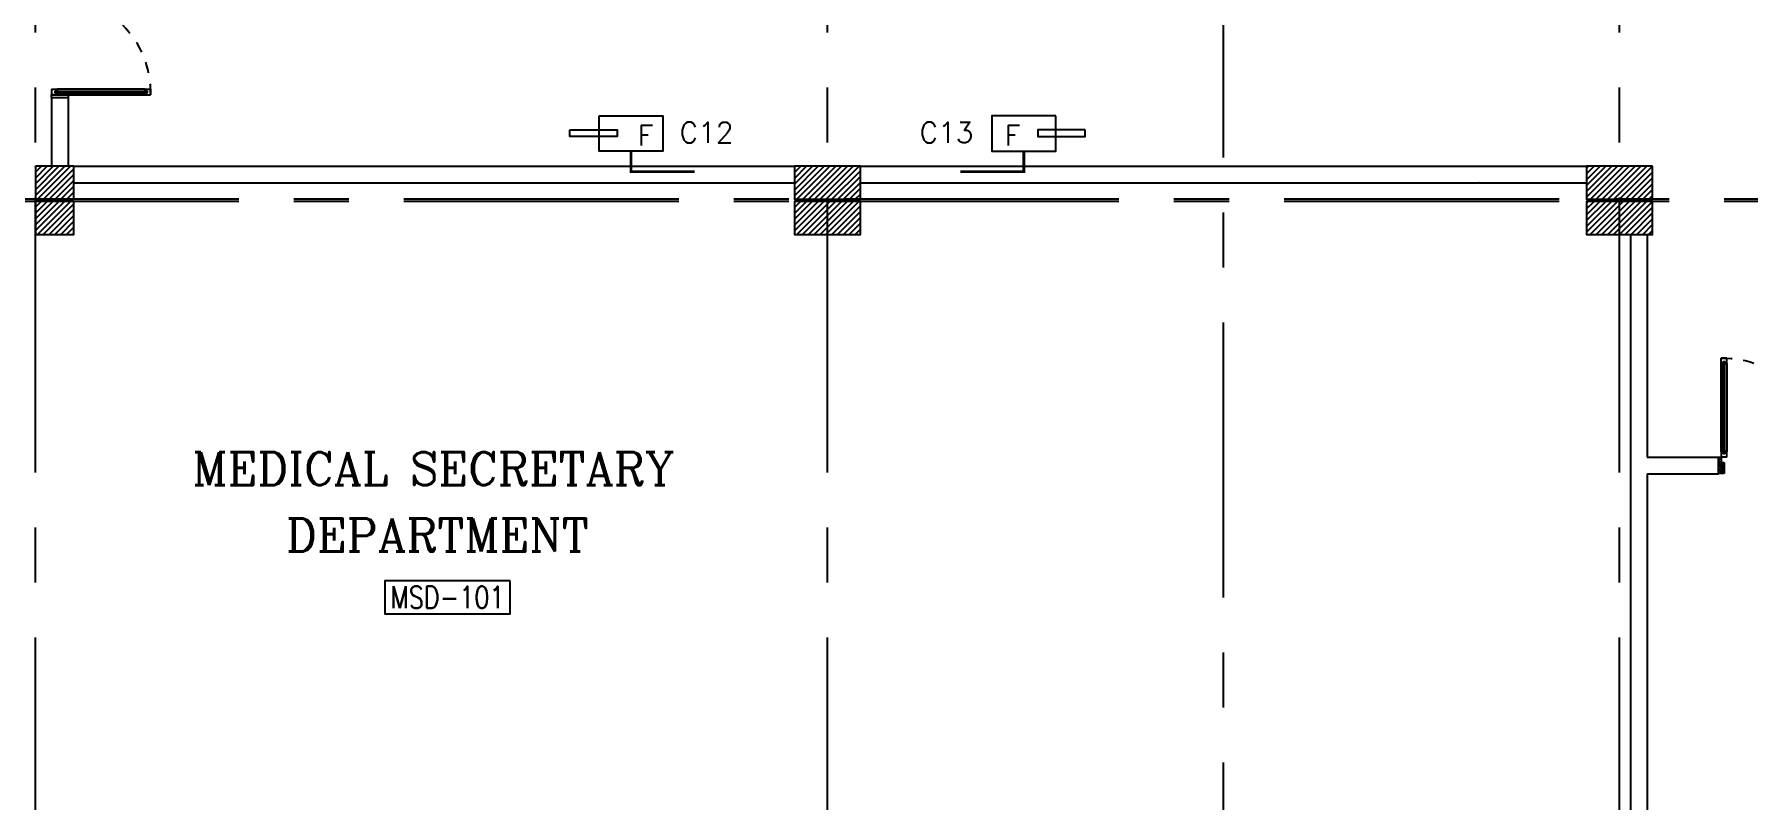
# Model space of a CAD drawing. Extents: x 276011.4 to 276105.3, y 57291.9 to 57371.4.
# Drawn here: x 276062.41 to 276077.99, y 57320.91 to 57327.88 of the extents above; entities that cross this region are included whole.
import ezdxf
from ezdxf.enums import TextEntityAlignment as Align

# ---------------------------------------------------------------- set-up
doc = ezdxf.new("R2010")
doc.units = 0
doc.header["$MEASUREMENT"] = 0
doc.linetypes.add('CENTERX2', pattern=[4, 2.5, -0.5, 0.5, -0.5])
doc.linetypes.add('HIDDEN', pattern=[0.375, 0.25, -0.125])
for name, color, linetype in [('AXES', 11, 'CENTERX2'), ('COL', 11, 'CONTINUOUS'), ('DOOR', 11, 'CONTINUOUS'), ('E-CCTV', 4, 'CONTINUOUS'), ('HAT', 11, 'CONTINUOUS'), ('RM-BOX', 11, 'CONTINUOUS'), ('RM-NAME', 11, 'CONTINUOUS'), ('RM-NO', 11, 'CONTINUOUS'), ('WALL', 11, 'CONTINUOUS')]:
    doc.layers.add(name, color=color, linetype=linetype)
doc.styles.add('ROMANC', font='romanc', dxfattribs={"height": 0.1})
doc.styles.add('ROMANS', font='ROMANS.shx', dxfattribs={"width": 0.6})

# ---------------------------------------------------------------- blocks, each defined once
blk = doc.blocks.new('RM1')
at = {"layer": 'RM-BOX'}
blk.add_lwpolyline([(570, -200), (-570, -200), (-570, -500), (570, -500)], close=True, dxfattribs=at)
at = {"layer": 'RM-NAME', "style": 'ROMANS'}
for tag, p in [('ROOMNAME1', (0, 324)), ('ROOMNAME2', (0, 0))]:
    blk.add_attdef(tag, text='', height=200, dxfattribs=at).set_placement(p, align=Align.MIDDLE)
at = {"layer": 'RM-NO', "style": 'ROMANS', "width": 0.8}
blk.add_attdef('ROOMNO', text='', height=200, dxfattribs=at).set_placement((0, -350), align=Align.MIDDLE)
blk = doc.blocks.new('C7')
at = {"layer": 'HAT'}
h = blk.add_hatch(dxfattribs=at)
h.set_pattern_fill('ANSI31', color=256, scale=300, style=0)
h.set_pattern_definition([(45, (-248876.182, -51411.005), (-26.5165043, 26.5165043), [])])
h.paths.add_polyline_path([(350, 300), (250, 300), (0, 300), (0, 0), (350, 0)])
at = {"layer": 'COL'}
blk.add_lwpolyline([(0, 300), (0, 0), (350, 0), (350, 300)], close=True, dxfattribs=at)
blk = doc.blocks.new('C5')
at = {"layer": 'HAT', "linetype": 'ByBlock'}
h = blk.add_hatch(dxfattribs=at)
h.set_pattern_fill('ANSI31', color=256, scale=300, style=0)
h.set_pattern_definition([(45, (-223356.182, -51411.005), (-26.516504, 26.516504), [])])
h.paths.add_polyline_path([(300, 300), (0, 300), (0, 0), (300, 0)])
h.paths.add_polyline_path([(600, 300), (300, 300), (300, 0), (600, 0)])
at = {"layer": 'COL'}
blk.add_lwpolyline([(600, 300), (0, 300), (0, 0), (600, 0)], close=True, dxfattribs=at)
blk = doc.blocks.new('A$C272A55A0')
at = {"layer": 'DOOR', "color": 0, "linetype": 'ByBlock'}
for p, q in [((0, 900), (0, 1050)), ((50, 1050), (0, 1050)), ((25, 950), (50, 950)), ((25, 900), (25, 950)), ((50, 950), (50, 1050)), ((1750, 950), (1750, 1050)), ((1750, 1050), (1800, 1050)), ((1775, 950), (1750, 950)), ((1775, 900), (1775, 950)), ((1800, 1050), (1800, 900)), ((0, 900), (25, 900)), ((75, 900), (25, 900)), ((25, 850), (25, 900)), ((42, 850), (25, 850)), ((58, 870), (42, 870)), ((42, 870), (42, 850)), ((58, 850), (58, 870)), ((75, 850), (58, 850)), ((75, 900), (75, 850)), ((1725, 900), (1775, 900)), ((1725, 900), (1725, 850)), ((1725, 850), (1742, 850)), ((1742, 870), (1758, 870)), ((1742, 850), (1742, 870)), ((1758, 870), (1758, 850)), ((1758, 850), (1775, 850)), ((1800, 900), (1775, 900)), ((1775, 850), (1775, 900)), ((1718, 160), (1709, 160)), ((1709, 95), (1709, 160)), ((1725, 173), (1718, 173)), ((1718, 173), (1718, 83)), ((1718, 95), (1718, 160)), ((1775, 173), (1782, 173)), ((1782, 173), (1782, 83)), ((1782, 160), (1791, 160)), ((1782, 95), (1782, 160)), ((1791, 95), (1791, 160)), ((25, 50), (42, 50)), ((25, 50), (25, 0)), ((25, 0), (75, 0)), ((75, 0), (25, 0)), ((42, 50), (42, 30)), ((42, 30), (58, 30)), ((58, 50), (75, 50)), ((58, 50), (58, 30)), ((75, 50), (75, 0)), ((1718, 95), (1709, 95)), ((1725, 83), (1718, 83)), ((1742, 50), (1725, 50)), ((1725, 50), (1725, 0)), ((1775, 0), (1725, 0)), ((1725, 0), (1775, 0)), ((1742, 50), (1742, 30)), ((1758, 30), (1742, 30)), ((1775, 50), (1758, 50)), ((1758, 50), (1758, 30)), ((1775, 83), (1782, 83)), ((1775, 50), (1775, 0)), ((1782, 95), (1791, 95))]:
    blk.add_line(p, q, dxfattribs=at)
at = {"layer": 'DOOR', "color": 9, "linetype": 'ByBlock'}
for p, q in [((50, 1050), (0, 1010)), ((50, 1050), (0, 937)), ((50, 1050), (37, 950)), ((1750, 1050), (1800, 1010)), ((1750, 1050), (1800, 937)), ((1750, 1050), (1763, 950))]:
    blk.add_line(p, q, dxfattribs=at)
at = {"layer": 'DOOR', "linetype": 'ByBlock'}
for p, q in [((25, 850), (25, 50)), ((42, 850), (42, 50)), ((58, 850), (58, 50)), ((75, 50), (75, 850)), ((1725, 50), (1725, 850)), ((1742, 850), (1742, 50)), ((1758, 850), (1758, 50)), ((1775, 850), (1775, 50))]:
    blk.add_line(p, q, dxfattribs=at)
at = {"layer": 'DOOR', "color": 0, "linetype": 'ByBlock'}
for centre in [(1676, 128), (1824, 128)]:
    blk.add_circle(centre, 32.4, dxfattribs=at)
at = {"layer": 'DOOR', "color": 9, "linetype": 'ByBlock'}
for centre, radius, start, end in [((50, 1050), 54.4, 203.2074, 270), ((50, 1050), 74.4, 227.7764, 270), ((50, 1050), 94.4, 238.0182, 270), ((50, 1050), 114, 244.0838, 257.3774), ((50, 1050), 34.4, 180, 270), ((50, 1050), 14.4, 180, 270), ((1750, 1050), 14.4, 270, 0), ((1750, 1050), 34.4, 270, 0), ((1750, 1050), 54.4, 270, 336.7926), ((1750, 1050), 74.4, 270, 312.2236), ((1750, 1050), 94.4, 270, 301.9818), ((1750, 1050), 114, 282.6226, 295.9162), ((50, 1050), 134, 248.1598, 259.28), ((50, 1050), 154, 251.1053, 256.2858), ((1750, 1050), 134, 280.72, 291.8402), ((1750, 1050), 154, 283.7142, 288.8947)]:
    blk.add_arc(centre, radius, start, end, dxfattribs=at)
at = {"layer": 'DOOR', "linetype": 'HIDDEN', "ltscale": 0.5}
for centre, start, end in [((50, 851), 268.3174, 3.2965), ((1750, 851), 176.7035, 271.6826)]:
    blk.add_arc(centre, 851, start, end, dxfattribs=at)
at = {"layer": 'WALL', "linetype": 'ByBlock'}
blk.add_line((1800, 900), (1800, 1050), dxfattribs=at)
blk = doc.blocks.new('fe-door')
at = {"layer": 'DOOR', "color": 0, "linetype": 'ByBlock'}
for p, q in [((-900, 1775), (-900, 1725)), ((-900, 1725), (-900, 1775)), ((-850, 1775), (-900, 1775)), ((-850, 1725), (-900, 1725)), ((-870, 1758), (-870, 1742)), ((-850, 1758), (-870, 1758)), ((-850, 1742), (-870, 1742)), ((-850, 1775), (-850, 1758)), ((-850, 1742), (-850, 1725)), ((-818, 1775), (-818, 1782)), ((-728, 1782), (-818, 1782)), ((-818, 1725), (-818, 1718)), ((-728, 1718), (-818, 1718)), ((-805, 1782), (-805, 1791)), ((-805, 1791), (-740, 1791)), ((-805, 1782), (-740, 1782)), ((-805, 1718), (-805, 1709)), ((-805, 1718), (-740, 1718)), ((-740, 1782), (-740, 1791)), ((-740, 1718), (-740, 1709)), ((-728, 1775), (-728, 1782)), ((-728, 1725), (-728, 1718)), ((-50, 1758), (-50, 1775)), ((-50, 1775), (0, 1775)), ((-30, 1758), (-50, 1758)), ((-50, 1725), (-50, 1742)), ((-50, 1742), (-30, 1742)), ((0, 1725), (-50, 1725)), ((-30, 1742), (-30, 1758)), ((150, 1800), (0, 1800)), ((0, 1800), (0, 1775)), ((0, 1725), (0, 1775)), ((0, 1775), (150, 1775)), ((150, 1775), (150, 1800)), ((-805, 1709), (-740, 1709)), ((0, 75), (0, 25)), ((0, 75), (50, 75)), ((0, 0), (0, 25)), ((0, 25), (50, 25)), ((150, 25), (0, 25)), ((0, 0), (150, 0)), ((30, 58), (30, 42)), ((50, 58), (30, 58)), ((30, 42), (50, 42)), ((50, 75), (50, 58)), ((50, 42), (50, 25)), ((150, 25), (150, 0)), ((850, 58), (850, 75)), ((850, 75), (900, 75)), ((850, 58), (870, 58)), ((850, 25), (850, 42)), ((850, 42), (870, 42)), ((850, 25), (900, 25)), ((870, 42), (870, 58)), ((900, 25), (900, 75)), ((900, 75), (900, 25))]:
    blk.add_line(p, q, dxfattribs=at)
at = {"layer": 'DOOR', "linetype": 'ByBlock'}
for p, q in [((-50, 1775), (-850, 1775)), ((-50, 1758), (-850, 1758)), ((-50, 1742), (-850, 1742)), ((-850, 1725), (-50, 1725)), ((850, 75), (50, 75)), ((50, 58), (850, 58)), ((50, 42), (850, 42)), ((50, 25), (850, 25))]:
    blk.add_line(p, q, dxfattribs=at)
at = {"layer": 'DOOR', "color": 0, "linetype": 'ByBlock'}
for centre in [(-773, 1824), (-773, 1676)]:
    blk.add_circle(centre, 32.4, dxfattribs=at)
at = {"layer": 'DOOR', "linetype": 'HIDDEN', "ltscale": 0.5}
for centre, start, end in [((-49, 1750), 178.3174, 273.2965), ((49, 50), 358.3174, 93.2965)]:
    blk.add_arc(centre, 851, start, end, dxfattribs=at)
at = {"layer": 'WALL'}
for p, q in [((0, 1800), (150, 1800)), ((0, 0), (150, 0))]:
    blk.add_line(p, q, dxfattribs=at)
at = {"layer": 'WALL', "linetype": 'ByBlock'}
blk.add_line((0, 1800), (150, 1800), dxfattribs=at)

msp = doc.modelspace()

# ---------------------------------------------------------------- linework, layer by layer
at = {"layer": 'AXES'}
for p, q in [((276069.6155, 57291.8986), (276069.6155, 57370.7113)), ((276076.8155, 57291.8986), (276076.8155, 57370.7113)), ((276062.4155, 57291.8986), (276062.4155, 57370.3613)), ((276073.2155, 57298.7629), (276073.2155, 57357.5829)), ((276104.2655, 57326.3829), (276041.9755, 57326.3829)), ((276104.2655, 57326.3629), (276041.9755, 57326.3629))]:
    msp.add_line(p, q, dxfattribs=at)
at = {"layer": 'E-CCTV', "color": 4, "const_width": 0.025}
for points in [[(276067.8304, 57326.8194), (276067.8304, 57326.6329), (276068.4088, 57326.6329)], [(276071.4006, 57326.8194), (276071.4006, 57326.6329), (276070.8222, 57326.6329)]]:
    msp.add_lwpolyline(points, dxfattribs=at)
at = {"layer": 'E-CCTV', "color": 4, "linetype": 'Continuous'}
for points in [[(276067.5409, 57327.1414), (276068.1199, 57327.1414), (276068.1199, 57326.8194), (276067.5409, 57326.8194)], [(276071.69, 57327.1414), (276071.1111, 57327.1414), (276071.1111, 57326.8194), (276071.69, 57326.8194)], [(276067.2731, 57327.0146), (276067.703, 57327.0146), (276067.703, 57326.9542), (276067.2731, 57326.9542)], [(276071.9579, 57327.0146), (276071.528, 57327.0146), (276071.528, 57326.9542), (276071.9579, 57326.9542)]]:
    msp.add_3dface(points, dxfattribs=at)
at = {"layer": 'WALL'}
for p, q in [((276062.5635, 57327.3079), (276062.7135, 57327.3079)), ((276062.5635, 57327.3079), (276062.5635, 57326.6829)), ((276062.7135, 57327.3079), (276062.7135, 57326.6829)), ((276062.7655, 57326.6829), (276069.3155, 57326.6829)), ((276069.9155, 57326.6829), (276076.5155, 57326.6829)), ((276062.7655, 57326.5329), (276069.3155, 57326.5329)), ((276069.9155, 57326.5329), (276076.5155, 57326.5329)), ((276076.9154, 57326.0629), (276076.9154, 57320.6129)), ((276077.0655, 57326.0629), (276077.0655, 57324.0379)), ((276077.0655, 57324.0379), (276077.7155, 57324.0379)), ((276077.7155, 57323.8879), (276077.7155, 57324.0379)), ((276077.0655, 57323.8879), (276077.0655, 57320.6129)), ((276077.0655, 57323.8879), (276077.7155, 57323.8879))]:
    msp.add_line(p, q, dxfattribs=at)
msp.add_arc((276075.5375, 57326.5299), 0.003, 0, 90, dxfattribs=at)

# ---------------------------------------------------------------- block references
at = {"layer": 'COL', "linetype": 'ByBlock', "xscale": 0.001, "yscale": 0.001, "zscale": 0.001}
for name, p in [('C7', (276062.4155, 57326.3829)), ('C5', (276069.3155, 57326.3829)), ('C5', (276076.5155, 57326.3829)), ('C7', (276062.4155, 57326.0629)), ('C5', (276069.3155, 57326.0629)), ('C5', (276076.5155, 57326.0629))]:
    msp.add_blockref(name, p, dxfattribs=at)
at = {"layer": 'DOOR', "color": 0, "linetype": 'ByBlock', "ltscale": 0.3, "xscale": 0.001, "yscale": 0.001, "zscale": 0.001}
msp.add_blockref('fe-door', (276062.5635, 57327.3079), dxfattribs=at)
at = {"layer": 'DOOR', "color": 0, "linetype": 'ByBlock', "xscale": -0.001, "yscale": 0.001, "zscale": 0.001, "rotation": 180}
msp.add_blockref('A$C272A55A0', (276077.7155, 57324.9383), dxfattribs=at)
at = {"layer": 'RM-NAME'}
ref = msp.add_blockref('RM1', (276066.1627, 57323.1137), dxfattribs=dict(at, xscale=0.001, yscale=0.001, zscale=0.001))
ref.add_attrib('ROOMNO', 'MSD-101', dxfattribs={"layer": 'RM-NO', "height": 0.2, "style": 'ROMANS', "width": 0.8}).set_placement((276066.1627, 57322.7637), align=Align.MIDDLE)

# ---------------------------------------------------------------- texts
at = {"layer": 'E-CCTV', "color": 4, "linetype": 'Continuous', "style": 'ROMANS'}
for s, p in [('F', (276067.8899, 57326.8705)), ('C12', (276068.2713, 57326.896)), ('C13', (276070.4524, 57326.896)), ('F', (276071.225, 57326.8705))]:
    msp.add_text(s, height=0.1875, dxfattribs=at).set_placement(p)
at = {"layer": 'RM-NAME', "style": 'ROMANC'}
for s, p in [('MEDICAL SECRETARY', (276066.0338, 57323.9337)), ('DEPARTMENT', (276066.0694, 57323.3297))]:
    msp.add_text(s, height=0.3, dxfattribs=at).set_placement(p, align=Align.MIDDLE)

doc.saveas('drawing.dxf')
